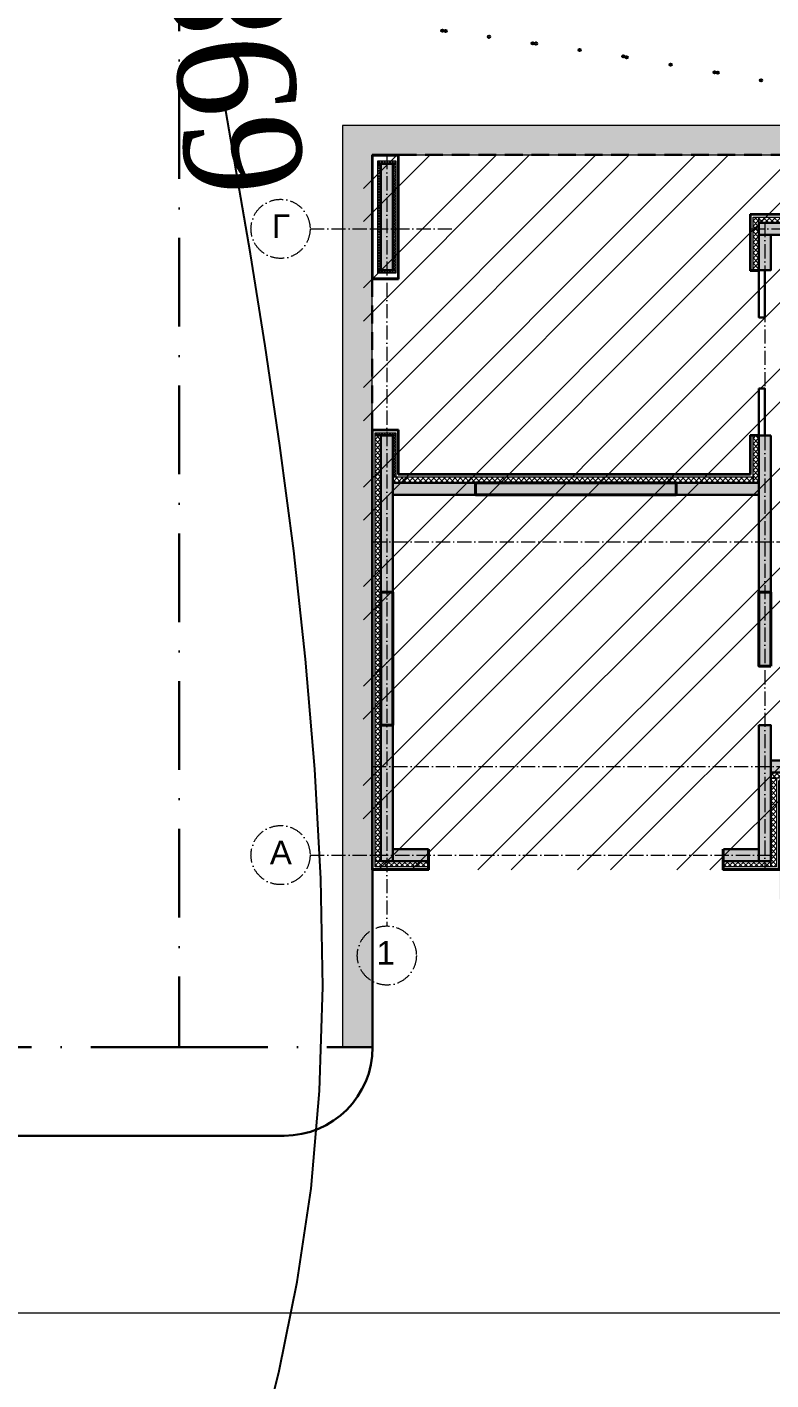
# Model space of a CAD drawing. Header units: millimetres. Extents: x 1353783 to 6492029790, y -7276956 to -512500.
# Drawn here: x 9977647 to 9980166, y -2789928 to -2785349 of the extents above; entities that cross this region are included whole.
import ezdxf

# ---------------------------------------------------------------- set-up
doc = ezdxf.new("R2010")
doc.units = ezdxf.units.MM
for name, pattern in [('( Dashed )', [0.75, 0.5, -0.25]), ('482 Границы районов', [5, 3, -1, 0, -1]), ('ACAD_ISO10W100', [18, 12, -3, 0, -3]), ('CONTI', [0]), ('осевая', [50.800000000000004, 31.75, -6.35, 6.35, -6.35])]:
    doc.linetypes.add(name, pattern=pattern)
doc.layers.get('0').update_dxf_attribs({"lineweight": 5})
doc.layers.get('Defpoints').update_dxf_attribs({"color": 255})
for name, color, linetype, lineweight in [('!A-DIAFRAGM типовой', 142, 'Continuous', 0), ('7земля', 7, 'Continuous', 30), ('DIAFRAGM', 46, 'Continuous', 30), ('Hatch', 254, 'Continuous', 5), ('INSULATION', 81, 'Continuous', 5), ('ГП-Граница учасика ИЖС', 3, 'Continuous', 5), ('ГП-Тратуар', 3, 'Continuous', 5), ('оси', 231, 'осевая', 9)]:
    doc.layers.add(name, color=color, linetype=linetype, lineweight=lineweight)
for name, color, linetype in [('GORIZUNKNOWN', 32, 'CONTI'), ('SIT_LРЕЛЬЕФ', 7, 'CONTI'), ('РЕЛЬЕФ', 7, 'CONTI')]:
    doc.layers.add(name, color=color, linetype=linetype)
doc.styles.add('GOST Common', font='', dxfattribs={"height": 3})
doc.styles.add('tandem1', font='', dxfattribs={"width": 0.9})
doc.styles.get('GOST Common').set_extended_font_data('GOST Common')
doc.styles.get('tandem1').set_extended_font_data('Times New Roman')

# ---------------------------------------------------------------- blocks, each defined once
blk = doc.blocks.new('амвамвам')
at = {"lineweight": 30, "ltscale": 100, "true_color": 0x939598}
h = blk.add_hatch(color=252, dxfattribs=at)
h.dxf.hatch_style = 1
h.paths.add_polyline_path([(9861694.614429183, -3345391.887689991), (9857194.604489304, -3345391.887689995), (9857194.604489304, -3345891.887689995), (9861694.614429176, -3345891.887689997)], flags=17)
h.paths.add_polyline_path([(9864494.614429183, -3345391.887645418), (9864494.614429176, -3345891.887645418), (9875294.604758002, -3345891.887645416), (9875794.604758002, -3345891.887645416), (9875794.60475801, -3333291.85761209), (9875794.604758002, -3332791.85761209), (9850294.604557179, -3332791.857612096), (9849794.604557179, -3332791.857612094), (9849794.604557171, -3348391.654640792), (9850294.605214588, -3348391.654640753), (9850294.604557171, -3333291.854578128), (9875294.604758002, -3333291.857661679), (9875294.603558034, -3345391.88769)])
at = {"color": 251, "lineweight": 20, "ltscale": 100, "true_color": 0x636466}
blk.add_lwpolyline([(9864494.614429183, -3345391.887645418), (9864494.614429176, -3345891.887645418), (9875294.604758002, -3345891.887645416), (9875794.604758002, -3345891.887645416), (9875794.60475801, -3333291.85761209), (9875794.604758002, -3332791.85761209), (9850294.604557179, -3332791.857612096), (9849794.604557179, -3332791.857612094), (9849794.604557171, -3348391.654640792), (9850294.605214588, -3348391.654640753), (9850294.604557171, -3333291.854578128), (9875294.604758002, -3333291.857661679), (9875294.603558034, -3345391.88769)], close=True, dxfattribs=at)
blk = doc.blocks.new('ТИП-2')
at = {"layer": '!A-DIAFRAGM типовой', "lineweight": 0, "ltscale": 100, "true_color": 0x000000}
h = blk.add_hatch(color=18, dxfattribs=at)
h.dxf.hatch_style = 1
h.paths.add_polyline_path([(10321114.28069974, -2871325.794384203), (10321314.28069974, -2871325.794339576), (10321314.2802981, -2869525.794339576), (10321114.2802981, -2869525.794384203)])
h = blk.add_hatch(color=18, dxfattribs=at)
h.dxf.hatch_style = 1
h.paths.add_polyline_path([(10345614.2808138, -2871325.784358687), (10345814.2808138, -2871325.78431406), (10345814.28041215, -2869525.78909589), (10345614.28041215, -2869525.789140517)])
h = blk.add_hatch(color=18, dxfattribs=at)
h.dxf.hatch_style = 1
h.paths.add_polyline_path([(10327514.28055711, -2870525.800309684), (10327514.28060173, -2870725.800309684), (10328314.27932481, -2870725.800131175), (10328314.27928018, -2870525.800131175)])
h = blk.add_hatch(color=18, dxfattribs=at)
h.dxf.hatch_style = 1
h.paths.add_polyline_path([(10331714.2812801, -2870525.800449893), (10331714.28132472, -2870725.800449893), (10333114.27990833, -2870725.800137503), (10333114.2798637, -2870525.800137503)])
h = blk.add_hatch(color=18, dxfattribs=at)
h.dxf.hatch_style = 1
h.paths.add_polyline_path([(10335014.28127516, -2870525.800449896), (10335014.28131979, -2870725.800449896), (10336414.27990339, -2870725.800137506), (10336414.27985877, -2870525.800137506)])
h = blk.add_hatch(color=18, dxfattribs=at)
h.dxf.hatch_style = 1
h.paths.add_polyline_path([(10338314.28127516, -2870525.800449896), (10338314.28131979, -2870725.800449896), (10339714.27990339, -2870725.800137506), (10339714.27985877, -2870525.800137506)])
h = blk.add_hatch(color=18, dxfattribs=at)
h.dxf.hatch_style = 1
h.paths.add_polyline_path([(10341714.28127514, -2870525.800449898), (10341714.28131977, -2870725.800449898), (10343114.27990338, -2870725.800137509), (10343114.27985875, -2870525.800137509)])
h = blk.add_hatch(color=18, dxfattribs=at)
h.dxf.hatch_style = 1
h.paths.add_polyline_path([(10345014.2805906, -2870525.791351355), (10345014.28063523, -2870725.791351355), (10345614.28067992, -2870725.791217473), (10345614.28063529, -2870525.791217473)])
h = blk.add_hatch(color=18, dxfattribs=at)
h.dxf.hatch_style = 1
h.paths.add_polyline_path([(10327514.28073561, -2871325.794377865), (10327714.28073561, -2871325.794333238), (10327714.28060173, -2870725.794333238), (10327514.28060173, -2870725.794377865)])
h = blk.add_hatch(color=18, dxfattribs=at)
h.dxf.hatch_style = 1
h.paths.add_polyline_path([(10345814.28014073, -2873575.794361891), (10345614.28014073, -2873575.794406518), (10345614.28085477, -2876775.794416242), (10345814.28085477, -2876775.794371615)])
h = blk.add_hatch(color=18, dxfattribs=at)
h.dxf.hatch_style = 1
h.paths.add_polyline_path([(10321114.28003041, -2876775.795799684), (10321314.28003041, -2876775.795755057), (10321314.2794391, -2874125.798562277), (10321114.2794391, -2874125.798606904)])
h = blk.add_hatch(color=18, dxfattribs=at)
h.dxf.hatch_style = 1
h.paths.add_polyline_path([(10327714.28037449, -2874125.798539959), (10327514.28037449, -2874125.798584586), (10327514.28096579, -2876775.794385423), (10327714.28096579, -2876775.794340796)])
h = blk.add_hatch(color=18, dxfattribs=at)
h.dxf.hatch_style = 1
h.paths.add_polyline_path([(10321314.27962602, -2874925.831572238), (10321314.27967064, -2875125.831572238), (10322714.27967064, -2875125.831259849), (10322714.27962602, -2874925.831259849)])
h = blk.add_hatch(color=18, dxfattribs=at)
h.dxf.hatch_style = 1
h.paths.add_polyline_path([(10326114.28152829, -2874925.825995184), (10326114.28157292, -2875125.825995184), (10327514.28157292, -2875125.825682795), (10327514.28152829, -2874925.825682795)])
h = blk.add_hatch(color=18, dxfattribs=at)
h.dxf.hatch_style = 1
h.paths.add_polyline_path([(10321114.27915135, -2881326.077643656), (10321314.27915135, -2881326.077599029), (10321314.27863808, -2879025.800171928), (10321114.27863808, -2879025.800216555)])
h = blk.add_hatch(color=18, dxfattribs=at)
h.dxf.hatch_style = 1
h.paths.add_polyline_path([(10327514.2807444, -2879025.799959368), (10327714.2807444, -2879025.800003995), (10327714.28023113, -2881326.058647835), (10327514.28023113, -2881326.058603208)])
h = blk.add_hatch(color=18, dxfattribs=at)
h.dxf.hatch_style = 1
h.paths.add_polyline_path([(10332314.28074961, -2879025.801131424), (10332514.28074961, -2879025.801176051), (10332514.28057111, -2879825.794317264), (10332314.28057111, -2879825.794272637)])
h = blk.add_hatch(color=18, dxfattribs=at)
h.dxf.hatch_style = 1
h.paths.add_polyline_path([(10345614.28074932, -2879025.800275051), (10345814.28074932, -2879025.800319678), (10345814.2802361, -2881325.824323273), (10345614.2802361, -2881325.824278646)])
h = blk.add_hatch(color=18, dxfattribs=at)
h.dxf.hatch_style = 1
h.paths.add_polyline_path([(10327714.2805659, -2879825.794171644), (10327714.28061052, -2879625.794171644), (10328314.28098999, -2879625.794305526), (10328314.28094537, -2879825.794305526)])
h = blk.add_hatch(color=18, dxfattribs=at)
h.dxf.hatch_style = 1
h.paths.add_polyline_path([(10331714.28102024, -2879825.794138756), (10331714.28106486, -2879625.794138756), (10332314.28061573, -2879625.794272637), (10332314.28057111, -2879825.794272637)])
h = blk.add_hatch(color=18, dxfattribs=at)
h.dxf.hatch_style = 1
h.paths.add_polyline_path([(10335014.28225489, -2879625.824392607), (10335014.28229951, -2879825.824392607), (10336414.28110833, -2879825.824080218), (10336414.2810637, -2879625.824080218)])
h = blk.add_hatch(color=18, dxfattribs=at)
h.dxf.hatch_style = 1
h.paths.add_polyline_path([(10338314.28253459, -2879625.794518085), (10338314.28257921, -2879825.794518085), (10339714.28052839, -2879825.794205696), (10339714.28048377, -2879625.794205696)])
h = blk.add_hatch(color=18, dxfattribs=at)
h.dxf.hatch_style = 1
h.paths.add_polyline_path([(10341714.28127385, -2879825.824144751), (10341714.28131847, -2879625.824144751), (10343114.27988221, -2879625.824457141), (10343114.27983759, -2879825.824457141)])
h = blk.add_hatch(color=18, dxfattribs=at)
h.dxf.hatch_style = 1
h.paths.add_polyline_path([(10345014.28052612, -2879825.793282383), (10345014.28057075, -2879625.793282383), (10345614.28061544, -2879625.793416264), (10345614.28057081, -2879825.793416264)])
h = blk.add_hatch(color=18, dxfattribs=at)
h.dxf.hatch_style = 1
h.paths.add_polyline_path([(10321314.28051204, -2881126.057442903), (10321314.28055666, -2881326.057442903), (10321914.28006483, -2881326.057309022), (10321914.2800202, -2881126.057309022)])
h = blk.add_hatch(color=18, dxfattribs=at)
h.dxf.hatch_style = 1
h.paths.add_polyline_path([(10326914.28070969, -2881126.058737089), (10326914.28075432, -2881326.058737089), (10327514.28029807, -2881326.058603208), (10327514.28025345, -2881126.058603208)])
at = {"layer": 'Hatch', "lineweight": 40, "ltscale": 0.5, "true_color": 0x000000}
for points in [[(10345814.28061054, -2873575.794361891), (10345614.28061054, -2873575.794361891), (10345614.28061054, -2871325.788480768), (10345814.28061054, -2871325.788480768)], [(10326114.2815506, -2875125.831259849), (10326114.2815506, -2874925.831259849), (10322714.27970029, -2874925.831259849), (10322714.27970029, -2875125.831259849)], [(10321314.27894875, -2879025.800193593), (10321114.27894875, -2879025.800193593), (10321114.27894875, -2876775.793202593), (10321314.27894875, -2876775.793202593)], [(10327714.28061054, -2878025.796644622), (10327514.28061054, -2878025.796644622), (10327514.28061054, -2876775.794349302), (10327714.28061054, -2876775.794349302)], [(10345814.28061053, -2879025.800297365), (10345614.28061053, -2879025.800297365), (10345614.28061053, -2876775.794416242), (10345814.28061053, -2876775.794416242)], [(10335214.28061027, -2879625.821870604), (10335014.28061027, -2879625.821870604), (10335014.28061027, -2879025.825927126), (10335214.28061027, -2879025.825927126)], [(10328314.28098999, -2879825.824323271), (10328314.28098999, -2879625.824323271), (10330914.29235347, -2879625.824323271), (10330914.29235347, -2879825.824323271)], [(10336414.28108601, -2879825.794361876), (10336414.28108601, -2879625.794361876), (10338314.28253459, -2879625.794361876), (10338314.28253459, -2879825.794361876)], [(10339714.28050608, -2879825.794361876), (10339714.28050608, -2879625.794361876), (10341714.28129616, -2879625.794361876), (10341714.28129616, -2879825.794361876)], [(10343114.2798599, -2879825.794361876), (10343114.2798599, -2879625.794361876), (10344214.28054843, -2879625.794361876), (10344214.28054843, -2879825.794361876)]]:
    blk.add_hatch(color=18, dxfattribs=at).paths.add_polyline_path(points)
at = {"layer": 'INSULATION', "ltscale": 0.5, "true_color": 0x000000}
h = blk.add_hatch(dxfattribs=at)
h.set_pattern_fill('ANSI37', color=18, scale=9.999997768927233, angle=-90.00000000000006)
h.set_pattern_definition([(314.9999999999999, (10327382.394814, -2869475.794395359), (22.45063529377169, 22.45063529377164), []), (44.99999999999994, (10327382.394814, -2869475.794395359), (-22.45063529377164, 22.45063529377169), [])])
h.paths.add_polyline_path([(10321364.2798853, -2869475.794395359), (10321364.2798853, -2869525.794384203), (10321064.28030925, -2869525.794384203), (10321064.28030925, -2869475.794395359)])
h = blk.add_hatch(dxfattribs=at)
h.set_pattern_fill('ANSI37', color=18, scale=9.999997768927233, angle=-90.00000000000006)
h.set_pattern_definition([(314.9999999999999, (10351882.39492805, -2869475.789151673), (22.45063529377169, 22.45063529377164), []), (44.99999999999994, (10351882.39492805, -2869475.789151673), (-22.45063529377164, 22.45063529377169), [])])
h.paths.add_polyline_path([(10345914.28061054, -2869475.789151673), (10345914.28061054, -2869525.789140517), (10345564.28042331, -2869525.789140517), (10345564.28042331, -2869475.789151673)])
h = blk.add_hatch(dxfattribs=at)
h.set_pattern_fill('ANSI37', color=18, scale=9.999997768927233, angle=180)
h.set_pattern_definition([(225, (10321114.2802981, -2875843.908888947), (22.45063529377165, -22.45063529377168), []), (314.9999999999999, (10321114.2802981, -2875843.908888947), (22.45063529377168, 22.45063529377165), [])])
h.paths.add_polyline_path([(10321114.2802981, -2871325.790389668), (10321064.28030925, -2871325.790389668), (10321064.28030925, -2869525.794384204), (10321114.2802981, -2869525.794384204)])
h = blk.add_hatch(dxfattribs=at)
h.set_pattern_fill('ANSI37', color=18, scale=9.999997768927233, angle=180)
h.set_pattern_definition([(225, (10321364.2798853, -2875843.90884432), (22.45063529377165, -22.45063529377168), []), (314.9999999999999, (10321364.2798853, -2875843.90884432), (22.45063529377168, 22.45063529377165), [])])
h.paths.add_polyline_path([(10321364.2798853, -2871325.790345041), (10321314.27989646, -2871325.790345041), (10321314.27989646, -2869525.794339577), (10321364.2798853, -2869525.794339577)])
h = blk.add_hatch(dxfattribs=at)
h.set_pattern_fill('ANSI37', color=18, scale=9.999997768927233, angle=180)
h.set_pattern_definition([(225, (10345614.28041215, -2875843.903645261), (22.45063529377165, -22.45063529377168), []), (314.9999999999999, (10345614.28041215, -2875843.903645261), (22.45063529377168, 22.45063529377165), [])])
h.paths.add_polyline_path([(10345614.28041215, -2870425.78714325), (10345564.28042331, -2870425.78714325), (10345564.28042331, -2869525.789140518), (10345614.28041215, -2869525.789140518)])
h = blk.add_hatch(dxfattribs=at)
h.set_pattern_fill('ANSI37', color=18, scale=20)
h.set_pattern_definition([(45, (10345814.28061054, -2874889.555347299), (-44.90128060534577, 44.90128060534577), []), (135, (10345814.28061054, -2874889.555347299), (-44.90128060534577, -44.90128060534576), [])])
h.paths.add_polyline_path([(10345814.28061054, -2869525.78909589), (10345914.28061054, -2869525.78909589), (10345914.28061054, -2881325.824323273), (10345814.28061054, -2881325.824323273)])
h = blk.add_hatch(dxfattribs=at)
h.set_pattern_fill('ANSI37', color=18, scale=20)
h.set_pattern_definition([(45, (10327414.2815629, -2865889.519247569), (-44.90128060534577, 44.90128060534577), []), (135, (10327414.2815629, -2865889.519247569), (-44.90128060534577, -44.90128060534576), [])])
h.paths.add_polyline_path([(10327414.2815629, -2870425.794355548), (10327514.2815629, -2870425.794355548), (10327514.2815629, -2871325.789249334), (10327414.2815629, -2871325.789249334)])
h = blk.add_hatch(dxfattribs=at)
h.set_pattern_fill('ANSI37', color=18, scale=20, angle=-90.00000000000001)
h.set_pattern_definition([(315, (10332450.5196007, -2870425.794355548), (44.90128060534578, 44.90128060534576), []), (44.99999999999999, (10332450.5196007, -2870425.794355548), (-44.90128060534575, 44.90128060534578), [])])
h.paths.add_polyline_path([(10328314.27928018, -2870425.794355548), (10328314.27928018, -2870525.794355548), (10327514.28056893, -2870525.794355548), (10327514.28056893, -2870425.794355548)])
h = blk.add_hatch(dxfattribs=at)
h.set_pattern_fill('ANSI37', color=18, scale=20, angle=-90.00000000000001)
h.set_pattern_definition([(315, (10337250.52018422, -2870425.794361876), (44.90128060534578, 44.90128060534576), []), (44.99999999999999, (10337250.52018422, -2870425.794361876), (-44.90128060534575, 44.90128060534578), [])])
h.paths.add_polyline_path([(10333114.2798637, -2870425.794361876), (10333114.2798637, -2870525.794361876), (10331714.28128971, -2870525.794361876), (10331714.28128971, -2870425.794361876)])
h = blk.add_hatch(dxfattribs=at)
h.set_pattern_fill('ANSI37', color=18, scale=20, angle=-90.00000000000001)
h.set_pattern_definition([(315, (10340550.52017928, -2870425.794361879), (44.90128060534578, 44.90128060534576), []), (44.99999999999999, (10340550.52017928, -2870425.794361879), (-44.90128060534575, 44.90128060534578), [])])
h.paths.add_polyline_path([(10336414.27985877, -2870425.794361879), (10336414.27985877, -2870525.794361879), (10335014.28128477, -2870525.794361879), (10335014.28128477, -2870425.794361879)])
h = blk.add_hatch(dxfattribs=at)
h.set_pattern_fill('ANSI37', color=18, scale=20, angle=-90.00000000000001)
h.set_pattern_definition([(315, (10343850.52017928, -2870425.794361879), (44.90128060534578, 44.90128060534576), []), (44.99999999999999, (10343850.52017928, -2870425.794361879), (-44.90128060534575, 44.90128060534578), [])])
h.paths.add_polyline_path([(10339714.27985877, -2870425.794361879), (10339714.27985877, -2870525.794361879), (10338314.28128477, -2870525.794361879), (10338314.28128477, -2870425.794361879)])
h = blk.add_hatch(dxfattribs=at)
h.set_pattern_fill('ANSI37', color=18, scale=20, angle=-90.00000000000001)
h.set_pattern_definition([(315, (10347250.52017927, -2870425.794361881), (44.90128060534578, 44.90128060534576), []), (44.99999999999999, (10347250.52017927, -2870425.794361881), (-44.90128060534575, 44.90128060534578), [])])
h.paths.add_polyline_path([(10343114.27985875, -2870425.794361881), (10343114.27985875, -2870525.794361881), (10341714.28128475, -2870525.794361881), (10341714.28128475, -2870425.794361881)])
h = blk.add_hatch(dxfattribs=at)
h.set_pattern_fill('ANSI37', color=18, scale=20, angle=-90.00000000000001)
h.set_pattern_definition([(315, (10349750.51964987, -2870425.785062528), (44.90128060534578, 44.90128060534576), []), (44.99999999999999, (10349750.51964987, -2870425.785062528), (-44.90128060534575, 44.90128060534578), [])])
h.paths.add_polyline_path([(10345614.28063529, -2870425.785062528), (10345614.28063529, -2870525.785062528), (10345014.28063528, -2870525.785062528), (10345014.28063528, -2870425.785062528)])
h = blk.add_hatch(dxfattribs=at)
h.set_pattern_fill('ANSI37', color=18, scale=9.999997768927233, angle=-90.00000000000006)
h.set_pattern_definition([(314.9999999999999, (10327382.394814, -2871325.790345041), (22.45063529377169, 22.45063529377164), []), (44.99999999999994, (10327382.394814, -2871325.790345041), (-22.45063529377164, 22.45063529377169), [])])
h.paths.add_polyline_path([(10321364.2798853, -2871325.790345041), (10321364.2798853, -2871375.790333886), (10321064.28030925, -2871375.790333886), (10321064.28030925, -2871325.790345041)])
h = blk.add_hatch(dxfattribs=at)
h.set_pattern_fill('ANSI37', color=18, scale=9.999997768927233, angle=-90.00000000000006)
h.set_pattern_definition([(314.9999999999999, (10327382.39437895, -2874075.798565724), (22.45063529377169, 22.45063529377164), []), (44.99999999999994, (10327382.39437895, -2874075.798565724), (-22.45063529377164, 22.45063529377169), [])])
h.paths.add_polyline_path([(10321364.27945026, -2874075.798565724), (10321364.27945026, -2874125.798554569), (10321014.27946141, -2874125.798554569), (10321014.27946141, -2874075.798565724)])
h = blk.add_hatch(dxfattribs=at)
h.set_pattern_fill('ANSI37', color=18, scale=20)
h.set_pattern_definition([(45, (10321014.27946141, -2874889.533734227), (-44.90128060534577, 44.90128060534577), []), (135, (10321014.27946141, -2874889.533734227), (-44.90128060534577, -44.90128060534576), [])])
h.paths.add_polyline_path([(10321014.27946141, -2874125.798606904), (10321114.27946141, -2874125.798606904), (10321114.27946141, -2881326.048640783), (10321014.27946141, -2881326.048640783)])
h = blk.add_hatch(dxfattribs=at)
h.set_pattern_fill('ANSI37', color=18, scale=9.999997768927233, angle=180)
h.set_pattern_definition([(225, (10321364.27945026, -2880543.938621005), (22.45063529377165, -22.45063529377168), []), (314.9999999999999, (10321364.27945026, -2880543.938621005), (22.45063529377168, 22.45063529377165), [])])
h.paths.add_polyline_path([(10321364.27945026, -2874825.824133673), (10321314.27946142, -2874825.824133673), (10321314.27946142, -2874125.798562277), (10321364.27945026, -2874125.798562277)])
h = blk.add_hatch(dxfattribs=at)
h.set_pattern_fill('ANSI37', color=18, scale=20)
h.set_pattern_definition([(45, (10327414.28061054, -2874689.525385892), (-44.90128060534577, 44.90128060534577), []), (135, (10327414.28061054, -2874689.525385892), (-44.90128060534577, -44.90128060534576), [])])
h.paths.add_polyline_path([(10327414.28061054, -2874125.798386612), (10327514.28061054, -2874125.798386612), (10327514.28061054, -2874925.830007446), (10327414.28061054, -2874925.830007446)])
h = blk.add_hatch(dxfattribs=at)
h.set_pattern_fill('ANSI37', color=18, scale=20, angle=-90.00000000000001)
h.set_pattern_definition([(315, (10330450.52060862, -2874825.824133673), (44.90128060534578, 44.90128060534576), []), (44.99999999999999, (10330450.52060862, -2874825.824133673), (-44.90128060534575, 44.90128060534578), [])])
h.paths.add_polyline_path([(10327414.28159401, -2874825.824133673), (10327414.28159401, -2874925.824133673), (10321314.27962602, -2874925.824133673), (10321314.27962602, -2874825.824133673)])
h = blk.add_hatch(dxfattribs=at)
h.set_pattern_fill('ANSI37', color=18, scale=20, angle=179.9999999999999)
h.set_pattern_definition([(225, (10332614.28057056, -2888962.033331858), (44.90128060534573, -44.90128060534581), []), (314.9999999999999, (10332614.28057056, -2888962.033331858), (44.90128060534581, 44.90128060534572), [])])
h.paths.add_polyline_path([(10332614.28057056, -2879925.794317249), (10332514.28057056, -2879925.794317249), (10332514.28057056, -2879025.801176051), (10332614.28057056, -2879025.801176051)])
h = blk.add_hatch(dxfattribs=at)
h.set_pattern_fill('ANSI37', color=18, scale=20, angle=179.9999999999999)
h.set_pattern_definition([(225, (10335014.28061027, -2888962.063337865), (44.90128060534573, -44.90128060534581), []), (314.9999999999999, (10335014.28061027, -2888962.063337865), (44.90128060534581, 44.90128060534572), [])])
h.paths.add_polyline_path([(10335014.28061027, -2879825.824323271), (10334914.28061027, -2879825.824323271), (10334914.28061027, -2879025.825927126), (10335014.28061027, -2879025.825927126)])
h = blk.add_hatch(dxfattribs=at)
h.set_pattern_fill('ANSI37', color=18, scale=20)
h.set_pattern_definition([(45, (10327714.28025345, -2874989.564133187), (-44.90128060534577, 44.90128060534577), []), (135, (10327714.28025345, -2874989.564133187), (-44.90128060534577, -44.90128060534576), [])])
h.paths.add_polyline_path([(10327714.28025345, -2879925.785347199), (10327814.28025345, -2879925.785347199), (10327814.28025345, -2881426.079039743), (10327714.28025345, -2881426.079039743)])
h = blk.add_hatch(dxfattribs=at)
h.set_pattern_fill('ANSI37', color=18, scale=20, angle=-90.00000000000001)
h.set_pattern_definition([(315, (10336350.53136806, -2879825.824323271), (44.90128060534578, 44.90128060534576), []), (44.99999999999999, (10336350.53136806, -2879825.824323271), (-44.90128060534575, 44.90128060534578), [])])
h.paths.add_polyline_path([(10330914.29235347, -2879825.824323271), (10330914.29235347, -2879925.824323271), (10327714.28053664, -2879925.824323271), (10327714.28053664, -2879825.824323271)])
h = blk.add_hatch(dxfattribs=at)
h.set_pattern_fill('ANSI37', color=18, scale=20, angle=-90.00000000000001)
h.set_pattern_definition([(315, (10337150.5195857, -2879825.794317264), (44.90128060534578, 44.90128060534576), []), (44.99999999999999, (10337150.5195857, -2879825.794317264), (-44.90128060534575, 44.90128060534578), [])])
h.paths.add_polyline_path([(10332514.28057083, -2879825.794317264), (10332514.28057083, -2879925.794317264), (10331714.28105371, -2879925.794317264), (10331714.28105371, -2879825.794317264)])
h = blk.add_hatch(dxfattribs=at)
h.set_pattern_fill('ANSI37', color=18, scale=20, angle=-90.00000000000001)
h.set_pattern_definition([(315, (10337150.51958543, -2879825.794317264), (44.90128060534578, 44.90128060534576), []), (44.99999999999999, (10337150.51958543, -2879825.794317264), (-44.90128060534575, 44.90128060534578), [])])
h.paths.add_polyline_path([(10332514.28057056, -2879825.794317264), (10332514.28057056, -2879925.794317264), (10331714.28105371, -2879925.794317264), (10331714.28105371, -2879825.794317264)])
h = blk.add_hatch(dxfattribs=at)
h.set_pattern_fill('ANSI37', color=18, scale=20, angle=-90.00000000000001)
h.set_pattern_definition([(315, (10348350.49587957, -2879825.824323271), (44.90128060534578, 44.90128060534576), []), (44.99999999999999, (10348350.49587957, -2879825.824323271), (-44.90128060534575, 44.90128060534578), [])])
h.paths.add_polyline_path([(10344214.28054843, -2879825.824323271), (10344214.28054843, -2879925.824323271), (10334914.28061027, -2879925.824323271), (10334914.28061027, -2879825.824323271)])
h = blk.add_hatch(dxfattribs=at)
h.set_pattern_fill('ANSI37', color=18, scale=20, angle=-90.00000000000001)
h.set_pattern_definition([(315, (10350550.47336881, -2879825.793460892), (44.90128060534578, 44.90128060534576), []), (44.99999999999999, (10350550.47336881, -2879825.793460892), (-44.90128060534575, 44.90128060534578), [])])
h.paths.add_polyline_path([(10345614.2805485, -2879825.793460892), (10345614.2805485, -2879925.793460892), (10345014.28057075, -2879925.793460892), (10345014.28057075, -2879825.793460892)])
h = blk.add_hatch(dxfattribs=at)
h.set_pattern_fill('ANSI37', color=18, scale=9.999997768927233, angle=180)
h.set_pattern_definition([(225, (10345614.2805485, -2886243.907965635), (22.45063529377165, -22.45063529377168), []), (314.9999999999999, (10345614.2805485, -2886243.907965635), (22.45063529377168, 22.45063529377165), [])])
h.paths.add_polyline_path([(10345614.2805485, -2881325.824290544), (10345564.28055965, -2881325.824290544), (10345564.28055965, -2879925.793460892), (10345614.2805485, -2879925.793460892)])
h = blk.add_hatch(dxfattribs=at)
h.set_pattern_fill('ANSI37', color=18, scale=20, angle=-90.00000000000001)
h.set_pattern_definition([(315, (10324750.51957127, -2881326.077621342), (44.90128060534578, 44.90128060534576), []), (44.99999999999999, (10324750.51957127, -2881326.077621342), (-44.90128060534575, 44.90128060534578), [])])
h.paths.add_polyline_path([(10321914.28009829, -2881326.077621342), (10321914.28009829, -2881426.077621342), (10321014.27946141, -2881426.077621342), (10321014.27946141, -2881326.077621342)])
h = blk.add_hatch(dxfattribs=at)
h.set_pattern_fill('ANSI37', color=18, scale=20, angle=-90.00000000000001)
h.set_pattern_definition([(315, (10330750.51926805, -2881326.079039743), (44.90128060534578, 44.90128060534576), []), (44.99999999999999, (10330750.51926805, -2881326.079039743), (-44.90128060534575, 44.90128060534578), [])])
h.paths.add_polyline_path([(10327714.28025345, -2881326.079039743), (10327714.28025345, -2881426.079039743), (10326914.28071002, -2881426.079039743), (10326914.28071002, -2881326.079039743)])
h = blk.add_hatch(dxfattribs=at)
h.set_pattern_fill('ANSI37', color=18, scale=9.999997768927233, angle=-90.00000000000006)
h.set_pattern_definition([(314.9999999999999, (10351882.3950644, -2881325.824290544), (22.45063529377169, 22.45063529377164), []), (44.99999999999994, (10351882.3950644, -2881325.824290544), (-22.45063529377164, 22.45063529377169), [])])
h.paths.add_polyline_path([(10345914.28061054, -2881325.824290544), (10345914.28061054, -2881375.824279389), (10345564.28055965, -2881375.824279389), (10345564.28055965, -2881325.824290544)])
at = {"color": 18, "linetype": 'ByBlock', "lineweight": 30, "true_color": 0x000000}
for points in [[(10328314.27928018, -2870525.794355548), (10331714.28130241, -2870525.794355548), (10331714.28130241, -2870625.800449893), (10328314.27928018, -2870625.800449893)], [(10333114.27986369, -2870525.756146566), (10335014.28131978, -2870525.756146566), (10335014.28131978, -2870625.756146566), (10333114.27986369, -2870625.756146566)], [(10336414.27985876, -2870525.794361879), (10338314.28129747, -2870525.794361879), (10338314.28129747, -2870625.800449896), (10336414.27985876, -2870625.800449896)], [(10339714.27985876, -2870525.794361879), (10341714.28131977, -2870525.794361879), (10341714.28131977, -2870625.799449384), (10339714.27985876, -2870625.799449384)], [(10343114.27985875, -2870525.794339563), (10345014.28061292, -2870525.794339563), (10345014.28061292, -2870625.800185732), (10343114.27985875, -2870625.800185732)], [(10327514.2815629, -2871325.795381329), (10327614.2815629, -2871325.795381329), (10327614.2815629, -2872125.795181153), (10327514.2815629, -2872125.795181153)], [(10327514.28071269, -2873325.798386612), (10327614.28071269, -2873325.798386612), (10327614.28071269, -2874125.798562272), (10327514.28071269, -2874125.798562272)], [(10332614.28057056, -2879025.768387593), (10333264.25908176, -2879025.768387593), (10333264.25908176, -2879125.768387593), (10332614.28057056, -2879125.768387593)], [(10334464.24565501, -2879025.825927157), (10334914.29123075, -2879025.825927157), (10334914.29123075, -2879125.825927126), (10334464.24565501, -2879125.825927126)], [(10330914.29235347, -2879725.797039525), (10331714.29235347, -2879725.797039525), (10331714.29235347, -2879825.824323271), (10330914.29235347, -2879825.824323271)], [(10344214.28054843, -2879725.800007225), (10345014.28057075, -2879725.800007225), (10345014.28057075, -2879825.793282383), (10344214.28054843, -2879825.793282383)]]:
    blk.add_lwpolyline(points, close=True, dxfattribs=at)
at = {"layer": '7земля', "color": 18, "lineweight": 30, "ltscale": 100, "true_color": 0x000000}
for p, q in [((10320964.28027582, -2871475.796514559), (10320964.2804097, -2869375.791233699)), ((10320964.2804097, -2869375.791233699), (10321414.2809006, -2869375.791233699)), ((10320974.28027646, -2871465.796514559), (10320974.28040907, -2869385.791233699)), ((10320974.28040907, -2869385.791233699), (10321404.28089996, -2869385.791233699)), ((10321404.28089996, -2869385.791233699), (10321404.28076736, -2871465.796514559)), ((10321414.2809006, -2869375.791233699), (10321414.28076672, -2871475.796514559)), ((10345514.28045678, -2869375.79436189), (10345964.28061054, -2869375.794317263)), ((10345514.28059066, -2870375.794339575), (10345514.28045678, -2869375.79436189)), ((10345524.28045812, -2869385.794360898), (10345954.28061054, -2869385.794318255)), ((10345524.280592, -2870385.794339138), (10345524.28045812, -2869385.794360898)), ((10345954.28061054, -2869385.794318255), (10345954.28061053, -2881465.824344593)), ((10345964.28061054, -2869375.794317263), (10345964.28061053, -2881475.824345585)), ((10328324.28124144, -2870375.794355548), (10327364.28159401, -2870375.794355548)), ((10327364.28159401, -2870375.794355548), (10327364.28159401, -2871335.795381329)), ((10328314.28124144, -2870385.794355548), (10327374.28159401, -2870385.794355548)), ((10327374.28159401, -2870385.794355548), (10327374.28159401, -2871325.795381329)), ((10328314.28124144, -2870525.794355548), (10328314.28124144, -2870385.794355548)), ((10328324.28124144, -2870525.794355548), (10328324.28124144, -2870375.794355548)), ((10333124.27992577, -2870375.794361876), (10331704.28132896, -2870375.794361876)), ((10331704.28132896, -2870375.794361876), (10331704.28132896, -2870525.794361875)), ((10333114.27992577, -2870385.794361876), (10331714.28132896, -2870385.794361876)), ((10331714.28132896, -2870385.794361876), (10331714.28132896, -2870525.794361875)), ((10333114.27992577, -2870525.794361876), (10333114.27992577, -2870385.794361876)), ((10333124.27992577, -2870525.794361876), (10333124.27992577, -2870375.794361876)), ((10336434.27992084, -2870365.794361879), (10334994.28132403, -2870365.79436188)), ((10334994.28132403, -2870365.79436188), (10334994.28132403, -2870525.794361878)), ((10336424.27992084, -2870375.794361879), (10335004.28132403, -2870375.79436188)), ((10335004.28132403, -2870375.79436188), (10335004.28132403, -2870525.794361878)), ((10336424.27992084, -2870525.794361879), (10336424.27992084, -2870375.794361879)), ((10336434.27992084, -2870525.794361879), (10336434.27992084, -2870365.794361879)), ((10339724.27992084, -2870375.794361879), (10338304.28132403, -2870375.79436188)), ((10338304.28132403, -2870375.79436188), (10338304.28132403, -2870525.794361878)), ((10339714.27992084, -2870385.794361879), (10338314.28132403, -2870385.79436188)), ((10338314.28132403, -2870385.79436188), (10338314.28132403, -2870525.794361878)), ((10339714.27992084, -2870525.794361879), (10339714.27992084, -2870385.794361879)), ((10339724.27992084, -2870525.794361879), (10339724.27992084, -2870375.794361879)), ((10343124.27992082, -2870375.794361881), (10341704.28132401, -2870375.794361882)), ((10341704.28132401, -2870375.794361882), (10341704.28132401, -2870525.794361881)), ((10343114.27992082, -2870385.794361881), (10341714.28132401, -2870385.794361882)), ((10341714.28132401, -2870385.794361882), (10341714.28132401, -2870525.794361881)), ((10343114.27992082, -2870525.794361881), (10343114.27992082, -2870385.794361881)), ((10343124.27992082, -2870525.794361881), (10343124.27992082, -2870375.794361881)), ((10345004.28061053, -2870375.794361889), (10345514.28059066, -2870375.794339575)), ((10345004.28061054, -2870525.794361876), (10345004.28061053, -2870375.794361889)), ((10345014.28061053, -2870385.794361452), (10345524.280592, -2870385.794339138)), ((10345014.28061054, -2870525.794361875), (10345014.28061053, -2870385.794361452)), ((10327374.28159401, -2871325.795381329), (10327514.27367144, -2871325.795381329)), ((10321414.28076672, -2871475.796514559), (10320964.28027582, -2871475.796514559)), ((10321404.28076736, -2871465.796514559), (10320974.28027646, -2871465.796514559)), ((10327364.28159401, -2871335.795381329), (10327514.27367144, -2871335.795381329)), ((10320964.28106804, -2881476.057353649), (10320964.28106805, -2874025.8241832)), ((10320964.28106805, -2874025.8241832), (10321414.27945026, -2874025.824160886)), ((10320974.28106804, -2881466.057353649), (10320974.28106805, -2874035.824182704)), ((10320974.28106805, -2874035.824182704), (10321404.27945026, -2874035.824161382)), ((10321404.27945026, -2874035.824161382), (10321404.27945026, -2874785.824122479)), ((10321414.27945026, -2874025.824160886), (10321414.27945026, -2874775.824122517)), ((10327364.28159401, -2874775.82414483), (10327364.21292597, -2874115.798386612)), ((10327364.21292597, -2874115.798386612), (10327514.21293713, -2874115.798386612)), ((10327374.28263445, -2874785.824144868), (10327374.21396641, -2874125.798386612)), ((10327374.21396641, -2874125.798386612), (10327514.21293713, -2874125.798386612)), ((10321404.27945026, -2874785.824122479), (10327374.28263445, -2874785.824144868)), ((10321414.27945026, -2874775.824122517), (10327364.28159401, -2874775.82414483)), ((10332614.261845, -2879125.768828188), (10332614.29885607, -2879965.794317266)), ((10332624.26184499, -2879125.768387593), (10332624.29929667, -2879975.794317266)), ((10334904.29123078, -2879125.822909051), (10334904.28061027, -2879976.91874114)), ((10334914.29123078, -2879125.823033837), (10334914.28073513, -2879966.912338934)), ((10330914.29235347, -2879965.809323515), (10327854.28034276, -2879965.803491376)), ((10327854.28034276, -2879965.803491376), (10327854.28034276, -2881465.80350904)), ((10330924.29235347, -2879975.809342574), (10327864.28034276, -2879975.803510435)), ((10327864.28034276, -2879975.803510435), (10327864.28034276, -2881475.803510435)), ((10330914.29235347, -2879825.839303969), (10330914.29235347, -2879965.809323515)), ((10330924.29235347, -2879825.839303969), (10330924.29235347, -2879975.809342574)), ((10331704.28105371, -2879975.794317264), (10331704.28105371, -2879825.794317265)), ((10332624.29929667, -2879975.794317266), (10331704.28105371, -2879975.794317264)), ((10331714.28105371, -2879965.794317264), (10331714.28105371, -2879825.794317265)), ((10332614.29885607, -2879965.794317266), (10331714.28105371, -2879965.794317264)), ((10334904.28061027, -2879976.91874114), (10336614.28759306, -2879975.82432327)), ((10334914.28073513, -2879966.912338934), (10336614.28119298, -2879965.824325318)), ((10336614.28759306, -2879965.82432327), (10344214.28054843, -2879965.82432327)), ((10336614.28759306, -2879975.82432327), (10344224.28054843, -2879975.82432327)), ((10344214.28054843, -2879965.82432327), (10344214.28054843, -2879825.82432327)), ((10344224.28054843, -2879975.82432327), (10344224.28054843, -2879825.82432327)), ((10345004.28057075, -2879975.794361888), (10345004.28057075, -2879825.824323284)), ((10345514.28052619, -2879975.794361888), (10345004.28057075, -2879975.794361888)), ((10345014.28057075, -2879965.794361888), (10345014.28057075, -2879825.824323284)), ((10345524.28052827, -2879965.794361888), (10345014.28057075, -2879965.794361888)), ((10345514.28021374, -2881475.824300958), (10345514.28052619, -2879975.794361888)), ((10345524.28021582, -2881465.82430195), (10345524.28052827, -2879965.794361888)), ((10321914.28019727, -2881126.05755519), (10321914.28013364, -2881466.057353649)), ((10321924.28019727, -2881126.057557062), (10321924.28013176, -2881476.057353649)), ((10326904.28066573, -2881475.803376555), (10326904.28073118, -2881126.058489048)), ((10326914.2806676, -2881465.803377949), (10326914.28073118, -2881126.05849092)), ((10321924.28013176, -2881476.057353649), (10320964.28106804, -2881476.057353649)), ((10321914.28013364, -2881466.057353649), (10320974.28106804, -2881466.057353649)), ((10327864.28034276, -2881475.803510435), (10326904.28066573, -2881475.803376555)), ((10327854.28034276, -2881465.80350904), (10326914.2806676, -2881465.803377949)), ((10345964.28061053, -2881475.824345585), (10345514.28021374, -2881475.824300958)), ((10345954.28061053, -2881465.824344593), (10345524.28021582, -2881465.82430195))]:
    blk.add_line(p, q, dxfattribs=at)
at = {"layer": '7земля', "color": 18, "linetype": '( Dashed )', "lineweight": 30, "ltscale": 600, "true_color": 0x000000}
for p, q in [((10321414.2809006, -2869375.791233699), (10345514.28045678, -2869375.788007024)), ((10320964.28027582, -2871475.796514559), (10320964.28106805, -2874025.8241832)), ((10327864.28034276, -2881475.824301024), (10345514.28021374, -2881475.824300958))]:
    blk.add_line(p, q, dxfattribs=at)
at = {"layer": 'DIAFRAGM', "color": 18, "ltscale": 0.5, "true_color": 0x000000}
for points in [[(10321114.28069974, -2871325.794384203), (10321314.28069974, -2871325.794339576), (10321314.2802981, -2869525.794339576), (10321114.2802981, -2869525.794384203)], [(10345614.2808138, -2871325.784358687), (10345814.2808138, -2871325.78431406), (10345814.28041215, -2869525.78909589), (10345614.28041215, -2869525.789140517)], [(10327514.28055711, -2870525.800309684), (10327514.28060173, -2870725.800309684), (10328314.27932481, -2870725.800131175), (10328314.27928018, -2870525.800131175)], [(10331714.2812801, -2870525.800449893), (10331714.28132472, -2870725.800449893), (10333114.27990833, -2870725.800137503), (10333114.2798637, -2870525.800137503)], [(10335014.28127516, -2870525.800449896), (10335014.28131979, -2870725.800449896), (10336414.27990339, -2870725.800137506), (10336414.27985877, -2870525.800137506)], [(10338314.28127516, -2870525.800449896), (10338314.28131979, -2870725.800449896), (10339714.27990339, -2870725.800137506), (10339714.27985877, -2870525.800137506)], [(10341714.28127514, -2870525.800449898), (10341714.28131977, -2870725.800449898), (10343114.27990338, -2870725.800137509), (10343114.27985875, -2870525.800137509)], [(10345014.2805906, -2870525.791351355), (10345014.28063523, -2870725.791351355), (10345614.28067992, -2870725.791217473), (10345614.28063529, -2870525.791217473)], [(10327514.28073561, -2871325.794377865), (10327714.28073561, -2871325.794333238), (10327714.28060173, -2870725.794333238), (10327514.28060173, -2870725.794377865)], [(10345814.28014073, -2873575.794361891), (10345614.28014073, -2873575.794406518), (10345614.28085477, -2876775.794416242), (10345814.28085477, -2876775.794371615)], [(10321114.28003041, -2876775.795799684), (10321314.28003041, -2876775.795755057), (10321314.2794391, -2874125.798562277), (10321114.2794391, -2874125.798606904)], [(10327714.28037449, -2874125.798539959), (10327514.28037449, -2874125.798584586), (10327514.28096579, -2876775.794385423), (10327714.28096579, -2876775.794340796)], [(10321314.27962602, -2874925.831572238), (10321314.27967064, -2875125.831572238), (10322714.27967064, -2875125.831259849), (10322714.27962602, -2874925.831259849)], [(10326114.28152829, -2874925.825995184), (10326114.28157292, -2875125.825995184), (10327514.28157292, -2875125.825682795), (10327514.28152829, -2874925.825682795)], [(10321114.27915135, -2881326.077643656), (10321314.27915135, -2881326.077599029), (10321314.27863808, -2879025.800171928), (10321114.27863808, -2879025.800216555)], [(10327514.2807444, -2879025.799959368), (10327714.2807444, -2879025.800003995), (10327714.28023113, -2881326.058647835), (10327514.28023113, -2881326.058603208)], [(10332314.28074961, -2879025.801131424), (10332514.28074961, -2879025.801176051), (10332514.28057111, -2879825.794317264), (10332314.28057111, -2879825.794272637)], [(10345614.28074932, -2879025.800275051), (10345814.28074932, -2879025.800319678), (10345814.2802361, -2881325.824323273), (10345614.2802361, -2881325.824278646)], [(10327714.2805659, -2879825.794171644), (10327714.28061052, -2879625.794171644), (10328314.28098999, -2879625.794305526), (10328314.28094537, -2879825.794305526)], [(10331714.28102024, -2879825.794138756), (10331714.28106486, -2879625.794138756), (10332314.28061573, -2879625.794272637), (10332314.28057111, -2879825.794272637)], [(10335014.28225489, -2879625.824392607), (10335014.28229951, -2879825.824392607), (10336414.28110833, -2879825.824080218), (10336414.2810637, -2879625.824080218)], [(10338314.28253459, -2879625.794518085), (10338314.28257921, -2879825.794518085), (10339714.28052839, -2879825.794205696), (10339714.28048377, -2879625.794205696)], [(10341714.28127385, -2879825.824144751), (10341714.28131847, -2879625.824144751), (10343114.27988221, -2879625.824457141), (10343114.27983759, -2879825.824457141)], [(10345014.28052612, -2879825.793282383), (10345014.28057075, -2879625.793282383), (10345614.28061544, -2879625.793416264), (10345614.28057081, -2879825.793416264)], [(10321314.28051204, -2881126.057442903), (10321314.28055666, -2881326.057442903), (10321914.28006483, -2881326.057309022), (10321914.2800202, -2881126.057309022)], [(10326914.28070969, -2881126.058737089), (10326914.28075432, -2881326.058737089), (10327514.28029807, -2881326.058603208), (10327514.28025345, -2881126.058603208)]]:
    blk.add_lwpolyline(points, close=True, dxfattribs=at)
at = {"layer": 'Hatch', "color": 18, "lineweight": 40, "ltscale": 0.5, "true_color": 0x000000}
for points in [[(10345814.28061054, -2873575.794361891), (10345614.28061054, -2873575.794361891), (10345614.28061054, -2871325.788480768), (10345814.28061054, -2871325.788480768)], [(10326114.2815506, -2875125.831259849), (10326114.2815506, -2874925.831259849), (10322714.27970029, -2874925.831259849), (10322714.27970029, -2875125.831259849)], [(10321314.27894875, -2879025.800193593), (10321114.27894875, -2879025.800193593), (10321114.27894875, -2876775.793202593), (10321314.27894875, -2876775.793202593)], [(10327714.28061054, -2878025.796644622), (10327514.28061054, -2878025.796644622), (10327514.28061054, -2876775.794349302), (10327714.28061054, -2876775.794349302)], [(10345814.28061053, -2879025.800297365), (10345614.28061053, -2879025.800297365), (10345614.28061053, -2876775.794416242), (10345814.28061053, -2876775.794416242)], [(10335214.28061027, -2879625.821870604), (10335014.28061027, -2879625.821870604), (10335014.28061027, -2879025.825927126), (10335214.28061027, -2879025.825927126)], [(10328314.28098999, -2879825.824323271), (10328314.28098999, -2879625.824323271), (10330914.29235347, -2879625.824323271), (10330914.29235347, -2879825.824323271)], [(10336414.28108601, -2879825.794361876), (10336414.28108601, -2879625.794361876), (10338314.28253459, -2879625.794361876), (10338314.28253459, -2879825.794361876)], [(10339714.28050608, -2879825.794361876), (10339714.28050608, -2879625.794361876), (10341714.28129616, -2879625.794361876), (10341714.28129616, -2879825.794361876)], [(10343114.2798599, -2879825.794361876), (10343114.2798599, -2879625.794361876), (10344214.28054843, -2879625.794361876), (10344214.28054843, -2879825.794361876)]]:
    blk.add_lwpolyline(points, close=True, dxfattribs=at)
at = {"layer": 'INSULATION', "color": 18, "ltscale": 0.5, "true_color": 0x000000}
for points in [[(10321364.2798853, -2869475.794395359), (10321364.2798853, -2869525.794384203), (10321064.28030925, -2869525.794384203), (10321064.28030925, -2869475.794395359)], [(10345914.28061054, -2869475.789151673), (10345914.28061054, -2869525.789140517), (10345564.28042331, -2869525.789140517), (10345564.28042331, -2869475.789151673)], [(10321114.2802981, -2871325.790389668), (10321064.28030925, -2871325.790389668), (10321064.28030925, -2869525.794384204), (10321114.2802981, -2869525.794384204)], [(10321364.2798853, -2871325.790345041), (10321314.27989646, -2871325.790345041), (10321314.27989646, -2869525.794339577), (10321364.2798853, -2869525.794339577)], [(10345614.28041215, -2870425.78714325), (10345564.28042331, -2870425.78714325), (10345564.28042331, -2869525.789140518), (10345614.28041215, -2869525.789140518)], [(10345814.28061054, -2869525.78909589), (10345914.28061054, -2869525.78909589), (10345914.28061054, -2881325.824323273), (10345814.28061054, -2881325.824323273)], [(10327414.2815629, -2870425.794355548), (10327514.2815629, -2870425.794355548), (10327514.2815629, -2871325.789249334), (10327414.2815629, -2871325.789249334)], [(10328314.27928018, -2870425.794355548), (10328314.27928018, -2870525.794355548), (10327514.28056893, -2870525.794355548), (10327514.28056893, -2870425.794355548)], [(10333114.2798637, -2870425.794361876), (10333114.2798637, -2870525.794361876), (10331714.28128971, -2870525.794361876), (10331714.28128971, -2870425.794361876)], [(10336414.27985877, -2870425.794361879), (10336414.27985877, -2870525.794361879), (10335014.28128477, -2870525.794361879), (10335014.28128477, -2870425.794361879)], [(10339714.27985877, -2870425.794361879), (10339714.27985877, -2870525.794361879), (10338314.28128477, -2870525.794361879), (10338314.28128477, -2870425.794361879)], [(10343114.27985875, -2870425.794361881), (10343114.27985875, -2870525.794361881), (10341714.28128475, -2870525.794361881), (10341714.28128475, -2870425.794361881)], [(10345614.28063529, -2870425.785062528), (10345614.28063529, -2870525.785062528), (10345014.28063528, -2870525.785062528), (10345014.28063528, -2870425.785062528)], [(10321364.2798853, -2871325.790345041), (10321364.2798853, -2871375.790333886), (10321064.28030925, -2871375.790333886), (10321064.28030925, -2871325.790345041)], [(10321364.27945026, -2874075.798565724), (10321364.27945026, -2874125.798554569), (10321014.27946141, -2874125.798554569), (10321014.27946141, -2874075.798565724)], [(10321014.27946141, -2874125.798606904), (10321114.27946141, -2874125.798606904), (10321114.27946141, -2881326.048640783), (10321014.27946141, -2881326.048640783)], [(10321364.27945026, -2874825.824133673), (10321314.27946142, -2874825.824133673), (10321314.27946142, -2874125.798562277), (10321364.27945026, -2874125.798562277)], [(10327414.28061054, -2874125.798386612), (10327514.28061054, -2874125.798386612), (10327514.28061054, -2874925.830007446), (10327414.28061054, -2874925.830007446)], [(10327414.28159401, -2874825.824133673), (10327414.28159401, -2874925.824133673), (10321314.27962602, -2874925.824133673), (10321314.27962602, -2874825.824133673)], [(10332614.28057056, -2879925.794317249), (10332514.28057056, -2879925.794317249), (10332514.28057056, -2879025.801176051), (10332614.28057056, -2879025.801176051)], [(10335014.28061027, -2879825.824323271), (10334914.28061027, -2879825.824323271), (10334914.28061027, -2879025.825927126), (10335014.28061027, -2879025.825927126)], [(10327714.28025345, -2879925.785347199), (10327814.28025345, -2879925.785347199), (10327814.28025345, -2881426.079039743), (10327714.28025345, -2881426.079039743)], [(10330914.29235347, -2879825.824323271), (10330914.29235347, -2879925.824323271), (10327714.28053664, -2879925.824323271), (10327714.28053664, -2879825.824323271)], [(10332514.28057083, -2879825.794317264), (10332514.28057083, -2879925.794317264), (10331714.28105371, -2879925.794317264), (10331714.28105371, -2879825.794317264)], [(10332514.28057056, -2879825.794317264), (10332514.28057056, -2879925.794317264), (10331714.28105371, -2879925.794317264), (10331714.28105371, -2879825.794317264)], [(10344214.28054843, -2879825.824323271), (10344214.28054843, -2879925.824323271), (10334914.28061027, -2879925.824323271), (10334914.28061027, -2879825.824323271)], [(10345614.2805485, -2879825.793460892), (10345614.2805485, -2879925.793460892), (10345014.28057075, -2879925.793460892), (10345014.28057075, -2879825.793460892)], [(10345614.2805485, -2881325.824290544), (10345564.28055965, -2881325.824290544), (10345564.28055965, -2879925.793460892), (10345614.2805485, -2879925.793460892)], [(10321914.28009829, -2881326.077621342), (10321914.28009829, -2881426.077621342), (10321014.27946141, -2881426.077621342), (10321014.27946141, -2881326.077621342)], [(10327714.28025345, -2881326.079039743), (10327714.28025345, -2881426.079039743), (10326914.28071002, -2881426.079039743), (10326914.28071002, -2881326.079039743)], [(10345914.28061054, -2881325.824290544), (10345914.28061054, -2881375.824279389), (10345564.28055965, -2881375.824279389), (10345564.28055965, -2881325.824290544)]]:
    blk.add_lwpolyline(points, close=True, dxfattribs=at)
at = {"layer": 'оси', "color": 251, "linetype": 'ACAD_ISO10W100', "lineweight": 13, "ltscale": 20, "true_color": 0x636466}
for p, q in [((10321214.27855784, -2869375.791233699), (10321214.28146976, -2882425.823073712)), ((10345714.28062705, -2869525.798193383), (10345714.28061053, -2882425.824323284)), ((10319914.25899982, -2870625.794361888), (10322414.28082091, -2870625.794919732)), ((10327364.28159401, -2870625.796247389), (10345814.28153783, -2870625.80036424)), ((10327614.28060475, -2870525.80028737), (10327614.28060966, -2881475.80347557)), ((10332414.28060504, -2870525.800271384), (10332414.28060928, -2879975.794317265)), ((10335714.28118027, -2870525.800271384), (10335714.28118451, -2879976.400334424)), ((10339014.28060011, -2870525.800293701), (10339014.28060434, -2879975.82432327)), ((10342414.27772741, -2870525.800293704), (10342414.27983605, -2879975.82432327)), ((10320964.28106805, -2875925.794361888), (10345814.28261997, -2875925.794361888)), ((10320964.28106804, -2879725.794819324), (10345814.28059313, -2879725.800364242)), ((10319914.25928302, -2881226.028686455), (10327864.28034276, -2881226.022316434))]:
    blk.add_line(p, q, dxfattribs=at)
for centre in [(10319414.25899982, -2870625.794361887), (10319414.25928302, -2881226.028686453), (10321214.28146899, -2882925.82307255), (10345714.28061053, -2882925.824323284)]:
    blk.add_circle(centre, 500, dxfattribs=at)
at = {"layer": 'оси', "color": 251, "linetype": 'ACAD_ISO10W100', "lineweight": 13, "ltscale": 20, "true_color": 0x636466, "char_height": 400, "width": 158.3999999999999, "attachment_point": 2, "line_spacing_factor": 1.016949152542373, "style": 'GOST Common'}
for s, insert in [('{\\fArial|b0|i0|c204|p34;Г}', (10319419.89483052, -2870379.912045029)), ('{\\fArial|b0|i0|c204|p34;А}', (10319419.89511372, -2880980.146369595)), ('{\\fArial|b0|i0|c204|p34;1}', (10321194.14962821, -2882679.940755692)), ('{\\fArial|b0|i0|c0|p34;7}', (10345694.14876976, -2882679.942006425))]:
    blk.add_mtext(s, dxfattribs=dict(at, insert=insert))
blk = doc.blocks.new('оо')
at = {"layer": 'GORIZUNKNOWN', "color": 9, "true_color": 0xc7c8ca}
blk.add_lwpolyline([(222883.0834596913, -3431525.451817344), (222883.8634596913, -3431524.181817343), (222884.6134596913, -3431522.841817344), (222885.3234596913, -3431521.411817344), (222885.9634596913, -3431519.881817344), (222886.5534596913, -3431518.221817343), (222887.0834596913, -3431516.471817343), (222887.5534596913, -3431514.671817344), (222887.9734596913, -3431512.851817344), (222888.3434596913, -3431511.041817344), (222888.6634596914, -3431509.271817344), (222888.9434596913, -3431507.591817344), (222889.1834596913, -3431506.031817344), (222889.3834596913, -3431504.621817344), (222889.5534596913, -3431503.401817343)], dxfattribs=at)
at = {"layer": 'SIT_LРЕЛЬЕФ', "color": 9, "true_color": 0xc7c8ca}
for centre in [(222893.4334596913, -3431503.431817343), (222893.4834596913, -3431503.451817344), (222894.1534596914, -3431503.771817344), (222894.8234596913, -3431504.101817344), (222894.8734596913, -3431504.121817344), (222895.5434596914, -3431504.451817344), (222896.2134596913, -3431504.781817344), (222896.2634596913, -3431504.811817344), (222896.9334596913, -3431505.161817344), (222897.6034596913, -3431505.511817344), (222897.6534596914, -3431505.531817344), (222898.3134596913, -3431505.881817344)]:
    blk.add_circle(centre, 0.02, dxfattribs=at)

msp = doc.modelspace()

# ---------------------------------------------------------------- hatches: boundary and pattern name
at = {"layer": 'ГП-Граница учасика ИЖС', "true_color": 0xffd1a3}
h = msp.add_hatch(dxfattribs=at)
h.set_pattern_fill('ANSI32', color=41, scale=25)
h.set_pattern_definition([(45, (316920.55827301, 43999.99523154367), (-168.3798022700466, 168.3798022700466), []), (45, (317032.8115230091, 43999.99523154367), (-168.3798022700466, 168.3798022700466), [])])
h.paths.add_polyline_path([(9978786.37371346, -2785781.70037615), (9983784.282841098, -2785781.700468104), (9983783.327956973, -2788201.706978786), (9978785.418829335, -2788201.706886832)])

# ---------------------------------------------------------------- linework, layer by layer
at = {"layer": 'Defpoints', "lineweight": 0, "ltscale": 100}
msp.add_lwpolyline([(9958662.359783825, -2852430.041580292), (9958662.359783862, -2791201.406971793, -0.4142136825218612), (9960162.360399183, -2789701.406971794), (9990896.6699953, -2789701.419579177)], format="xyb", dxfattribs=at)
at = {"layer": 'ГП-Граница учасика ИЖС', "color": 94, "linetype": '482 Границы районов', "lineweight": 30, "ltscale": 100}
for points in [[(9972767.29123612, -2788801.657933136), (9971962.372229716, -2788801.657781267), (9971962.372229716, -2783645.481222983), (9978162.372624757, -2784062.046421643), (9978162.372624757, -2788801.658981368), (9975623.29172176, -2788801.658482661)], [(9981655.226426048, -2788801.604307574), (9987015.665797926, -2788801.660674659), (9987015.666178685, -2786822.776560774), (9980999.92001333, -2784252.700454549), (9978162.372624757, -2784062.046421643), (9978162.372624757, -2788801.658981368), (9978817.224648952, -2788801.659097195)]]:
    msp.add_lwpolyline(points, dxfattribs=at)
at = {"layer": 'ГП-Граница учасика ИЖС', "color": 251, "lineweight": 30, "ltscale": 100}
msp.add_lwpolyline([(9978817.224764397, -2788201.658715713), (9978817.224648952, -2788801.659097195, -0.414213562373095), (9978517.224591227, -2789101.659039473), (9974347.207602656, -2789101.658237122, -0.414213562373095), (9974047.207660377, -2788801.658179399), (9974047.207822004, -2787961.657902971)], format="xyb", dxfattribs=at)

# ---------------------------------------------------------------- block references
at = {"color": 1, "lineweight": 30, "xscale": 0.1999999999999998, "yscale": 0.1999999999999998, "zscale": 0.1999999999999998, "rotation": 359.9999889757423}
msp.add_blockref('амвамвам', (8008756.432392774, -2119122.94911043), dxfattribs=at)
at = {"layer": 'ГП-Тратуар', "color": 3, "lineweight": 30, "xscale": 0.1999999999999998, "yscale": 0.1999999999999998, "zscale": 0.1999999999999998, "rotation": 359.9999889757423}
msp.add_blockref('ТИП-2', (7914622.479435692, -2211906.143667177), dxfattribs=at)
at = {"layer": 'РЕЛЬЕФ', "color": 240, "lineweight": 30, "true_color": 0xed1f24, "xscale": 200.0000000000001, "yscale": 200.0000000000001, "zscale": 200.0000000000001, "rotation": 17.80578495452471}
msp.add_blockref('оо', (-242329120.9759156, 637008728.1453253), dxfattribs=at)

# ---------------------------------------------------------------- texts
at = {"layer": 'Defpoints', "color": 252, "true_color": 0x939598, "insert": (9978328.600818682, -2785179.006883377), "char_height": 395.9999999999999, "width": 748.0031723143748, "attachment_point": 5, "rotation": 95.05922550877973, "style": 'tandem1'}
msp.add_mtext('698.50', dxfattribs=at)

doc.saveas('drawing.dxf')
